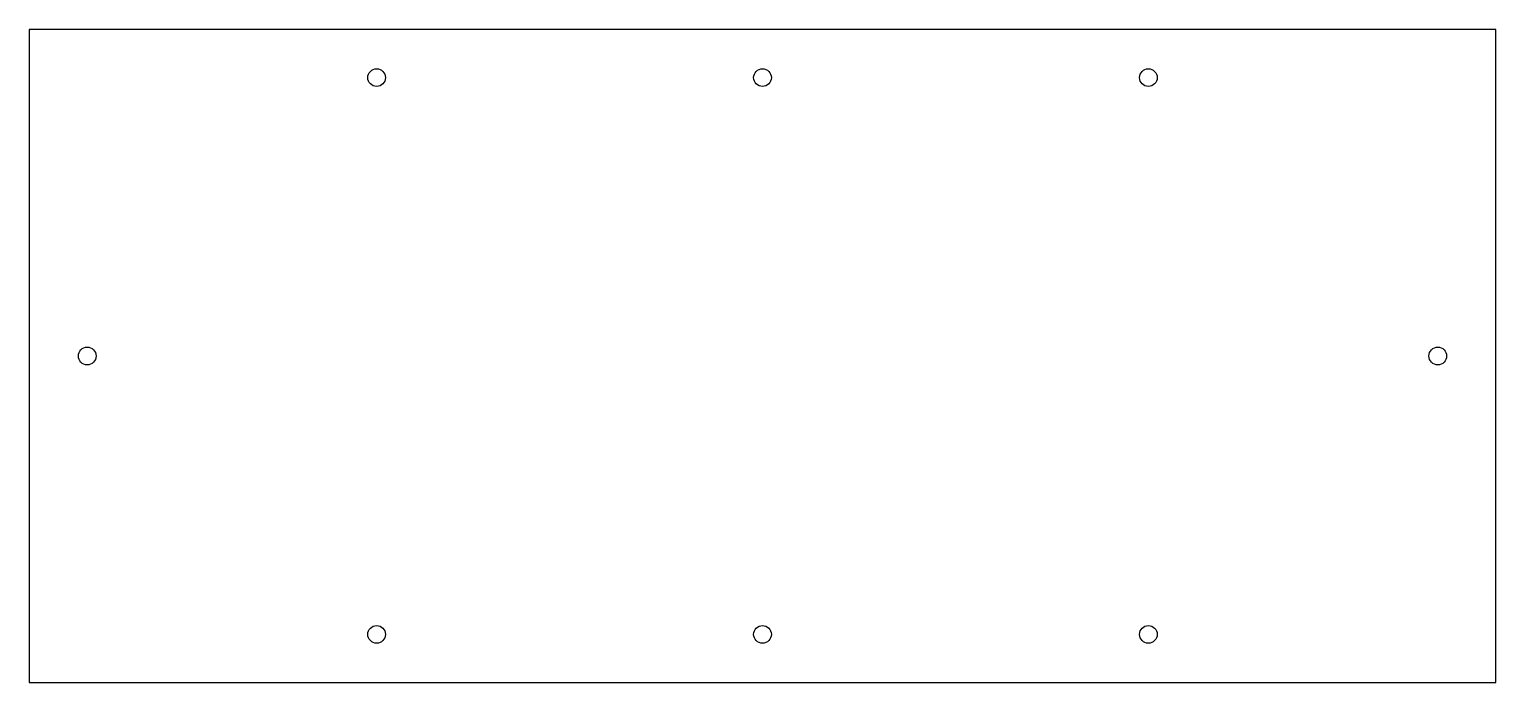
# Model space of a CAD drawing. Header units: millimetres. Extents: x -228 to 228, y 0 to 203.
import ezdxf

# ---------------------------------------------------------------- set-up
doc = ezdxf.new("R2010")
doc.units = ezdxf.units.MM
doc.layers.add('CUT', color=7, linetype='CONTINUOUS')

msp = doc.modelspace()

# ---------------------------------------------------------------- linework, layer by layer
at = {"layer": 'CUT'}
for p, q in [((-228, 203), (-228, 0)), ((228, 203), (-228, 203)), ((228, 0), (228, 203)), ((-228, 0), (228, 0))]:
    msp.add_line(p, q, dxfattribs=at)
for centre in [(-120, 188), (0, 188), (120, 188), (-210, 101.5), (210, 101.5), (-120, 15), (0, 15), (120, 15)]:
    msp.add_circle(centre, 2.75, dxfattribs=at)

doc.saveas('drawing.dxf')
